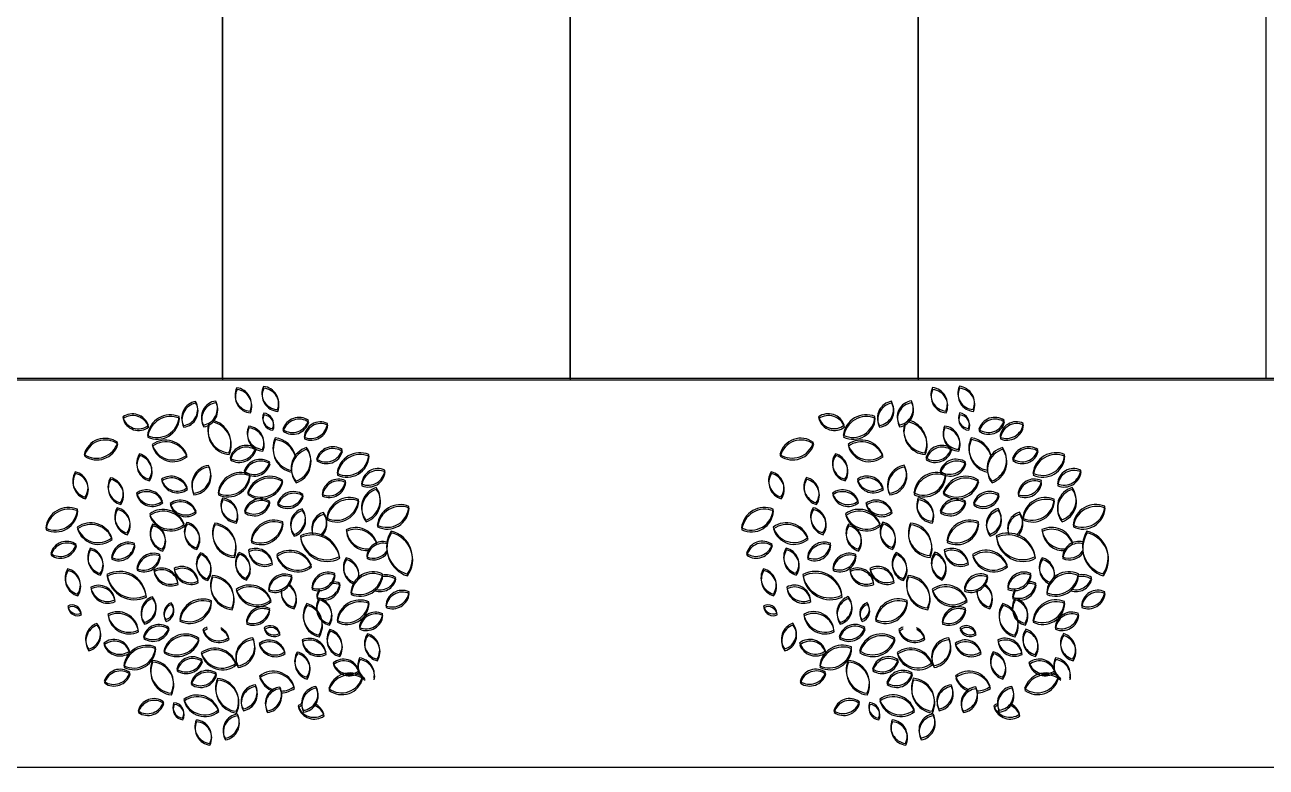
# Model space of a CAD drawing. Header units: inches. Extents: x 15 to 22798, y 21 to 21519.
# Drawn here: x 6484.9 to 6581.3, y 15903.4 to 15961 of the extents above; entities that cross this region are included whole.
import ezdxf

# ---------------------------------------------------------------- set-up
doc = ezdxf.new("R2010")
doc.units = ezdxf.units.IN
doc.header["$MEASUREMENT"] = 0
doc.layers.add('ARREDAMENTO', color=8, linetype='Continuous', lineweight=13)

msp = doc.modelspace()

# ---------------------------------------------------------------- linework, layer by layer
for p, q in [((6500.24, 16013.557), (6500.253, 15933.557)), ((6527.24, 16013.562), (6527.253, 15933.562)), ((6554.24, 16013.566), (6554.253, 15933.566)), ((6581.24, 16013.571), (6581.253, 15933.571)), ((6500.279, 16013.424), (6500.279, 15933.424)), ((6527.279, 16013.424), (6527.279, 15933.424)), ((6554.279, 16013.424), (6554.279, 15933.424)), ((6635.253, 15933.579), (6257.253, 15933.517)), ((6635.279, 15933.424), (6257.279, 15933.424)), ((5446.043, 15903.415), (7476.248, 15903.417)), ((5580.307, 15903.423), (7011.264, 15903.425)), ((6257.279, 15903.424), (6635.279, 15903.424))]:
    msp.add_line(p, q)
at = {"layer": 'ARREDAMENTO', "linetype": 'ByBlock', "lineweight": -3}
for centre, radius, start, end in [((6502.517, 15932.285), 1.26, 153.39454, 266.0501), ((6502.543, 15932.152), 1.26, 153.38515, 266.0407), ((6501.228, 15931.55), 1.31, 336.57365, 82.87099), ((6501.254, 15931.416), 1.31, 336.56425, 82.86159), ((6504.607, 15932.408), 1.26, 154.579, 267.23455), ((6504.633, 15932.275), 1.26, 154.5696, 267.22515), ((6503.333, 15931.646), 1.31, 337.75811, 84.05544), ((6503.36, 15931.512), 1.31, 337.74871, 84.04605), ((6556.517, 15932.294), 1.26, 153.39454, 266.0501), ((6556.543, 15932.152), 1.26, 153.38515, 266.0407), ((6555.228, 15931.558), 1.31, 336.57365, 82.87099), ((6555.254, 15931.416), 1.31, 336.56425, 82.86159), ((6558.607, 15932.417), 1.26, 154.579, 267.23455), ((6558.633, 15932.275), 1.26, 154.5696, 267.22515), ((6557.333, 15931.655), 1.31, 337.75811, 84.05544), ((6557.36, 15931.512), 1.31, 337.74871, 84.04605), ((6498.424, 15930.494), 1.31, 99.88175, 206.17908), ((6498.45, 15930.362), 1.31, 99.87235, 206.16969), ((6497.101, 15931.168), 1.26, 276.70264, 29.35819), ((6497.127, 15931.035), 1.26, 276.69324, 29.34879), ((6499.907, 15930.565), 1.26, 96.70264, 209.35819), ((6499.933, 15930.432), 1.26, 96.69324, 209.34879), ((6498.584, 15931.238), 1.31, 279.88175, 26.17908), ((6498.61, 15931.105), 1.31, 279.87235, 26.16969), ((6552.424, 15930.503), 1.31, 99.88175, 206.17908), ((6552.45, 15930.362), 1.31, 99.87235, 206.16969), ((6551.101, 15931.176), 1.26, 276.70264, 29.35819), ((6551.127, 15931.035), 1.26, 276.69324, 29.34879), ((6553.907, 15930.574), 1.26, 96.70264, 209.35819), ((6553.933, 15930.432), 1.26, 96.69324, 209.34879), ((6552.584, 15931.247), 1.31, 279.88175, 26.17908), ((6552.61, 15931.105), 1.31, 279.87235, 26.16969), ((6493.294, 15929.51), 1.31, 18.90131, 125.19864), ((6493.32, 15929.378), 1.31, 18.89191, 125.18924), ((6496.239, 15928.96), 1.785, 67.5372, 173.83454), ((6504.233, 15930.514), 0.833, 153.39454, 266.0501), ((6504.259, 15930.38), 0.833, 153.38515, 266.0407), ((6503.382, 15930.028), 0.866, 336.57365, 82.87099), ((6503.407, 15929.894), 0.866, 336.56425, 82.86159), ((6547.294, 15929.519), 1.31, 18.90131, 125.19864), ((6547.32, 15929.378), 1.31, 18.89191, 125.18924), ((6550.239, 15928.969), 1.785, 67.5372, 173.83454), ((6558.233, 15930.523), 0.833, 153.39454, 266.0501), ((6558.259, 15930.38), 0.833, 153.38515, 266.0407), ((6557.382, 15930.037), 0.866, 336.57365, 82.87099), ((6557.407, 15929.894), 0.866, 336.56425, 82.86159), ((6493.752, 15930.922), 1.26, 195.7222, 308.37775), ((6493.778, 15930.79), 1.26, 195.7128, 308.36835), ((6495.207, 15930.699), 1.716, 244.35809, 357.01365), ((6496.264, 15928.828), 1.785, 67.5278, 173.82514), ((6495.233, 15930.566), 1.716, 244.3487, 357.00425), ((6500.91, 15929.563), 1.765, 162.41137, 266.0501), ((6500.935, 15929.429), 1.765, 162.40197, 266.0407), ((6499.103, 15928.531), 1.836, 336.57365, 76.91637), ((6499.129, 15928.399), 1.836, 336.56425, 76.90698), ((6503.462, 15929.327), 1.26, 154.579, 267.23455), ((6503.487, 15929.193), 1.26, 154.5696, 267.22515), ((6502.188, 15928.564), 1.31, 337.75811, 84.05544), ((6502.213, 15928.431), 1.31, 337.74871, 84.04605), ((6506.226, 15929.231), 1.31, 56.45011, 162.74744), ((6505.728, 15930.629), 1.26, 233.271, 345.92655), ((6506.252, 15929.097), 1.31, 56.44071, 162.73805), ((6505.754, 15930.495), 1.26, 233.2616, 345.91716), ((6507.887, 15928.94), 1.26, 64.35809, 177.01365), ((6507.13, 15930.216), 1.31, 247.5372, 353.83454), ((6507.913, 15928.806), 1.26, 64.3487, 177.00425), ((6507.156, 15930.082), 1.31, 247.5278, 353.82514), ((6547.752, 15930.931), 1.26, 195.7222, 308.37775), ((6547.778, 15930.79), 1.26, 195.7128, 308.36835), ((6549.207, 15930.708), 1.716, 244.35809, 357.01365), ((6550.264, 15928.828), 1.785, 67.5278, 173.82514), ((6549.233, 15930.566), 1.716, 244.3487, 357.00425), ((6554.909, 15929.571), 1.765, 162.41137, 266.0501), ((6554.935, 15929.429), 1.765, 162.40197, 266.0407), ((6553.103, 15928.54), 1.836, 336.57365, 76.91637), ((6553.129, 15928.399), 1.836, 336.56425, 76.90698), ((6557.462, 15929.336), 1.26, 154.579, 267.23455), ((6557.487, 15929.193), 1.26, 154.5696, 267.22515), ((6556.188, 15928.573), 1.31, 337.75811, 84.05544), ((6556.213, 15928.431), 1.31, 337.74871, 84.04605), ((6560.226, 15929.24), 1.31, 56.45011, 162.74744), ((6559.728, 15930.638), 1.26, 233.271, 345.92655), ((6560.252, 15929.097), 1.31, 56.44071, 162.73805), ((6559.754, 15930.495), 1.26, 233.2616, 345.91716), ((6561.887, 15928.949), 1.26, 64.35809, 177.01365), ((6561.13, 15930.225), 1.31, 247.5372, 353.83454), ((6561.913, 15928.806), 1.26, 64.3487, 177.00425), ((6561.156, 15930.082), 1.31, 247.5278, 353.82514), ((6491.157, 15927.263), 1.66, 53.271, 165.92655), ((6491.183, 15927.131), 1.66, 53.2616, 165.91716), ((6495.87, 15927.026), 1.756, 20.00529, 126.30263), ((6505.962, 15928.165), 1.763, 153.39454, 259.26151), ((6505.987, 15928.031), 1.763, 153.38515, 259.25212), ((6504.158, 15927.136), 1.833, 14.26801, 82.87099), ((6504.184, 15927.002), 1.833, 14.25861, 82.86159), ((6545.157, 15927.272), 1.66, 53.271, 165.92655), ((6545.183, 15927.131), 1.66, 53.2616, 165.91716), ((6549.87, 15927.035), 1.756, 20.00529, 126.30263), ((6559.962, 15928.174), 1.763, 153.39454, 259.26151), ((6559.987, 15928.031), 1.763, 153.38515, 259.25212), ((6558.158, 15927.144), 1.833, 14.26801, 82.87099), ((6558.184, 15927.002), 1.833, 14.25861, 82.86159), ((6490.501, 15929.105), 1.726, 236.45011, 342.74744), ((6490.527, 15928.974), 1.726, 236.44071, 342.73805), ((6496.447, 15928.93), 1.688, 196.82618, 309.48174), ((6495.896, 15926.894), 1.756, 19.99589, 126.29323), ((6496.472, 15928.798), 1.688, 196.81678, 309.47234), ((6502.108, 15927.109), 1.26, 54.45545, 167.11101), ((6501.581, 15928.497), 1.31, 237.63456, 343.9319), ((6502.133, 15926.976), 1.26, 54.44606, 167.10161), ((6501.607, 15928.364), 1.31, 237.62516, 343.9225), ((6507.266, 15926.623), 1.643, 105.86302, 218.51857), ((6507.291, 15926.489), 1.643, 105.85362, 218.50918), ((6505.422, 15927.215), 1.709, 289.04213, 35.33947), ((6505.448, 15927.082), 1.709, 289.03273, 35.33007), ((6508.843, 15926.953), 1.31, 56.45011, 162.74744), ((6508.345, 15928.352), 1.26, 233.271, 345.92655), ((6508.868, 15926.819), 1.31, 56.44071, 162.73805), ((6508.37, 15928.217), 1.26, 233.2616, 345.91716), ((6510.957, 15926.018), 1.785, 67.5372, 173.83454), ((6544.501, 15929.114), 1.726, 236.45011, 342.74744), ((6544.527, 15928.974), 1.726, 236.44071, 342.73805), ((6550.447, 15928.939), 1.688, 196.82618, 309.48174), ((6549.896, 15926.894), 1.756, 19.99589, 126.29323), ((6550.472, 15928.798), 1.688, 196.81678, 309.47234), ((6556.108, 15927.118), 1.26, 54.45545, 167.11101), ((6555.581, 15928.506), 1.31, 237.63456, 343.9319), ((6556.133, 15926.976), 1.26, 54.44606, 167.10161), ((6555.607, 15928.364), 1.31, 237.62516, 343.9225), ((6561.266, 15926.632), 1.643, 105.86302, 218.51857), ((6561.291, 15926.489), 1.643, 105.85362, 218.50918), ((6559.422, 15927.224), 1.709, 289.04213, 35.33947), ((6559.448, 15927.082), 1.709, 289.03273, 35.33007), ((6562.843, 15926.962), 1.31, 56.45011, 162.74744), ((6562.345, 15928.361), 1.26, 233.271, 345.92655), ((6562.868, 15926.819), 1.31, 56.44071, 162.73805), ((6562.37, 15928.217), 1.26, 233.2616, 345.91716), ((6564.957, 15926.027), 1.785, 67.5372, 173.83454), ((6494.88, 15926.979), 1.26, 144.23455, 256.8901), ((6494.905, 15926.847), 1.26, 144.22515, 256.88071), ((6493.49, 15926.458), 1.31, 327.41366, 73.711), ((6493.515, 15926.326), 1.31, 327.40426, 73.7016), ((6499.427, 15925.309), 1.532, 98.77776, 205.0751), ((6497.895, 15926.126), 1.473, 275.59865, 28.25421), ((6503.223, 15925.983), 1.31, 56.45011, 162.74744), ((6502.725, 15927.382), 1.26, 233.271, 345.92655), ((6503.248, 15925.85), 1.31, 56.44071, 162.73805), ((6502.751, 15927.248), 1.26, 233.2616, 345.91716), ((6509.926, 15927.756), 1.716, 244.35809, 357.01365), ((6510.983, 15925.883), 1.785, 67.5278, 173.82514), ((6509.951, 15927.622), 1.716, 244.3487, 357.00425), ((6548.88, 15926.988), 1.26, 144.23455, 256.8901), ((6548.905, 15926.847), 1.26, 144.22515, 256.88071), ((6547.49, 15926.467), 1.31, 327.41366, 73.711), ((6547.515, 15926.326), 1.31, 327.40426, 73.7016), ((6553.427, 15925.318), 1.532, 98.77776, 205.0751), ((6551.895, 15926.135), 1.473, 275.59865, 28.25421), ((6557.223, 15925.992), 1.31, 56.45011, 162.74744), ((6556.725, 15927.39), 1.26, 233.271, 345.92655), ((6557.248, 15925.85), 1.31, 56.44071, 162.73805), ((6556.751, 15927.248), 1.26, 233.2616, 345.91716), ((6563.926, 15927.765), 1.716, 244.35809, 357.01365), ((6564.983, 15925.883), 1.785, 67.5278, 173.82514), ((6563.951, 15927.622), 1.716, 244.3487, 357.00425), ((6489.975, 15925.627), 1.31, 148.24221, 254.53955), ((6490, 15925.496), 1.31, 148.23281, 254.53015), ((6488.592, 15925.086), 1.26, 325.0631, 77.71865), ((6488.617, 15924.955), 1.26, 325.0537, 77.70926), ((6492.709, 15925.18), 1.31, 148.24221, 254.53955), ((6491.326, 15924.639), 1.26, 325.0631, 77.71865), ((6496.307, 15924.673), 1.31, 18.90131, 125.19864), ((6496.332, 15924.541), 1.31, 18.89191, 125.18924), ((6499.452, 15925.177), 1.532, 98.76836, 205.0657), ((6497.921, 15925.994), 1.473, 275.58925, 28.24481), ((6501.716, 15924.486), 1.785, 67.5372, 173.83454), ((6500.684, 15926.225), 1.716, 244.35809, 357.01365), ((6501.741, 15924.353), 1.785, 67.5278, 173.82514), ((6500.709, 15926.092), 1.716, 244.3487, 357.00425), ((6503.951, 15924.166), 1.809, 56.45011, 162.74744), ((6503.976, 15924.033), 1.809, 56.44071, 162.73805), ((6512.342, 15925.314), 1.26, 64.35809, 177.01365), ((6511.585, 15926.59), 1.31, 247.5372, 353.83454), ((6512.367, 15925.179), 1.26, 64.3487, 177.00425), ((6511.61, 15926.455), 1.31, 247.5278, 353.82514), ((6543.975, 15925.636), 1.31, 148.24221, 254.53955), ((6544, 15925.496), 1.31, 148.23281, 254.53015), ((6542.592, 15925.095), 1.26, 325.0631, 77.71865), ((6542.617, 15924.955), 1.26, 325.0537, 77.70926), ((6546.709, 15925.189), 1.31, 148.24221, 254.53955), ((6545.326, 15924.648), 1.26, 325.0631, 77.71865), ((6550.307, 15924.682), 1.31, 18.90131, 125.19864), ((6550.332, 15924.541), 1.31, 18.89191, 125.18924), ((6553.452, 15925.177), 1.532, 98.76836, 205.0657), ((6551.921, 15925.994), 1.473, 275.58925, 28.24481), ((6555.716, 15924.495), 1.785, 67.5372, 173.83454), ((6554.684, 15926.234), 1.716, 244.35809, 357.01365), ((6555.741, 15924.353), 1.785, 67.5278, 173.82514), ((6554.709, 15926.092), 1.716, 244.3487, 357.00425), ((6557.951, 15924.175), 1.809, 56.45011, 162.74744), ((6557.976, 15924.033), 1.809, 56.44071, 162.73805), ((6566.342, 15925.322), 1.26, 64.35809, 177.01365), ((6565.585, 15926.599), 1.31, 247.5372, 353.83454), ((6566.367, 15925.179), 1.26, 64.3487, 177.00425), ((6565.61, 15926.455), 1.31, 247.5278, 353.82514), ((6492.733, 15925.048), 1.31, 148.23281, 254.53015), ((6491.351, 15924.507), 1.26, 325.0537, 77.70926), ((6494.394, 15923.609), 1.31, 20.00529, 126.30263), ((6496.765, 15926.085), 1.26, 195.7222, 308.37775), ((6496.79, 15925.953), 1.26, 195.7128, 308.36835), ((6503.264, 15926.097), 1.739, 233.271, 345.92655), ((6503.289, 15925.963), 1.739, 233.2616, 345.91716), ((6509.286, 15924.498), 1.26, 64.35809, 177.01365), ((6508.529, 15925.775), 1.31, 247.5372, 353.83454), ((6509.311, 15924.364), 1.26, 64.3487, 177.00425), ((6508.554, 15925.641), 1.31, 247.5278, 353.82514), ((6512.657, 15923.574), 1.586, 105.86302, 218.51857), ((6512.682, 15923.439), 1.586, 105.85362, 218.50918), ((6510.878, 15924.145), 1.649, 289.04213, 35.33947), ((6510.903, 15924.01), 1.649, 289.03273, 35.33007), ((6546.733, 15925.048), 1.31, 148.23281, 254.53015), ((6545.351, 15924.507), 1.26, 325.0537, 77.70926), ((6548.394, 15923.618), 1.31, 20.00529, 126.30263), ((6550.765, 15926.094), 1.26, 195.7222, 308.37775), ((6550.79, 15925.953), 1.26, 195.7128, 308.36835), ((6557.264, 15926.106), 1.739, 233.271, 345.92655), ((6557.289, 15925.963), 1.739, 233.2616, 345.91716), ((6563.286, 15924.507), 1.26, 64.35809, 177.01365), ((6562.529, 15925.784), 1.31, 247.5372, 353.83454), ((6563.311, 15924.364), 1.26, 64.3487, 177.00425), ((6562.554, 15925.641), 1.31, 247.5278, 353.82514), ((6566.657, 15923.582), 1.586, 105.86302, 218.51857), ((6566.682, 15923.439), 1.586, 105.85362, 218.50918), ((6564.878, 15924.154), 1.649, 289.04213, 35.33947), ((6564.903, 15924.01), 1.649, 289.03273, 35.33007), ((6494.824, 15925.03), 1.26, 196.82618, 309.48174), ((6494.419, 15923.477), 1.31, 19.99589, 126.29323), ((6494.849, 15924.898), 1.26, 196.81678, 309.47234), ((6496.999, 15922.816), 1.31, 20.00529, 126.30263), ((6497.023, 15922.683), 1.31, 19.99589, 126.29323), ((6501.423, 15923.746), 1.26, 154.579, 267.23455), ((6501.448, 15923.613), 1.26, 154.5696, 267.22515), ((6500.149, 15922.984), 1.31, 337.75811, 84.05544), ((6500.174, 15922.851), 1.31, 337.74871, 84.04605), ((6503.246, 15922.92), 1.31, 57.63456, 163.9319), ((6502.72, 15924.308), 1.26, 234.45545, 347.11101), ((6503.271, 15922.787), 1.31, 57.62516, 163.9225), ((6505.808, 15923.483), 1.31, 56.45011, 162.74744), ((6505.31, 15924.882), 1.26, 233.271, 345.92655), ((6505.832, 15923.349), 1.31, 56.44071, 162.73805), ((6505.335, 15924.748), 1.26, 233.2616, 345.91716), ((6510.151, 15922.541), 1.785, 67.5372, 173.83454), ((6509.119, 15924.279), 1.716, 244.35809, 357.01365), ((6510.175, 15922.406), 1.785, 67.5278, 173.82514), ((6509.144, 15924.145), 1.716, 244.3487, 357.00425), ((6548.824, 15925.039), 1.26, 196.82618, 309.48174), ((6548.419, 15923.477), 1.31, 19.99589, 126.29323), ((6548.849, 15924.898), 1.26, 196.81678, 309.47234), ((6550.999, 15922.824), 1.31, 20.00529, 126.30263), ((6551.023, 15922.683), 1.31, 19.99589, 126.29323), ((6555.423, 15923.755), 1.26, 154.579, 267.23455), ((6555.448, 15923.613), 1.26, 154.5696, 267.22515), ((6554.149, 15922.993), 1.31, 337.75811, 84.05544), ((6554.174, 15922.851), 1.31, 337.74871, 84.04605), ((6557.246, 15922.929), 1.31, 57.63456, 163.9319), ((6556.72, 15924.317), 1.26, 234.45545, 347.11101), ((6557.271, 15922.787), 1.31, 57.62516, 163.9225), ((6559.808, 15923.492), 1.31, 56.45011, 162.74744), ((6559.31, 15924.891), 1.26, 233.271, 345.92655), ((6559.832, 15923.349), 1.31, 56.44071, 162.73805), ((6559.335, 15924.748), 1.26, 233.2616, 345.91716), ((6564.151, 15922.55), 1.785, 67.5372, 173.83454), ((6563.119, 15924.288), 1.716, 244.35809, 357.01365), ((6564.175, 15922.406), 1.785, 67.5278, 173.82514), ((6563.144, 15924.145), 1.716, 244.3487, 357.00425), ((6488.34, 15921.771), 1.785, 67.5372, 173.83454), ((6487.309, 15923.51), 1.716, 244.35809, 357.01365), ((6488.365, 15921.64), 1.785, 67.5278, 173.82514), ((6487.334, 15923.379), 1.716, 244.3487, 357.00425), ((6493.23, 15922.843), 1.31, 148.24221, 254.53955), ((6493.255, 15922.712), 1.31, 148.23281, 254.53015), ((6491.848, 15922.302), 1.26, 325.0631, 77.71865), ((6491.872, 15922.17), 1.26, 325.0537, 77.70926), ((6495.674, 15921.653), 1.756, 20.00529, 126.30263), ((6496.25, 15923.556), 1.688, 196.82618, 309.48174), ((6495.698, 15921.52), 1.756, 19.99589, 126.29323), ((6496.275, 15923.424), 1.688, 196.81678, 309.47234), ((6497.429, 15924.236), 1.26, 196.82618, 309.48174), ((6497.454, 15924.104), 1.26, 196.81678, 309.47234), ((6502.744, 15924.174), 1.26, 234.44606, 347.10161), ((6506.82, 15922.249), 1.26, 105.81424, 218.46979), ((6506.844, 15922.115), 1.26, 105.80484, 218.46039), ((6505.407, 15922.704), 1.31, 288.99335, 35.29068), ((6505.431, 15922.57), 1.31, 288.98395, 35.28129), ((6508.475, 15921.964), 1.26, 105.86302, 198.52336), ((6508.5, 15921.83), 1.26, 105.85362, 198.51397), ((6507.062, 15922.418), 1.31, 312.16657, 35.33947), ((6507.087, 15922.284), 1.31, 312.15718, 35.33007), ((6514.07, 15921.995), 1.785, 67.5372, 173.83454), ((6513.038, 15923.734), 1.716, 244.35809, 357.01365), ((6514.094, 15921.86), 1.785, 67.5278, 173.82514), ((6513.063, 15923.598), 1.716, 244.3487, 357.00425), ((6542.34, 15921.78), 1.785, 67.5372, 173.83454), ((6541.309, 15923.519), 1.716, 244.35809, 357.01365), ((6542.365, 15921.64), 1.785, 67.5278, 173.82514), ((6541.334, 15923.379), 1.716, 244.3487, 357.00425), ((6547.23, 15922.852), 1.31, 148.24221, 254.53955), ((6547.255, 15922.712), 1.31, 148.23281, 254.53015), ((6545.848, 15922.311), 1.26, 325.0631, 77.71865), ((6545.872, 15922.17), 1.26, 325.0537, 77.70926), ((6549.674, 15921.661), 1.756, 20.00529, 126.30263), ((6550.25, 15923.565), 1.688, 196.82618, 309.48174), ((6549.698, 15921.52), 1.756, 19.99589, 126.29323), ((6550.275, 15923.424), 1.688, 196.81678, 309.47234), ((6551.429, 15924.245), 1.26, 196.82618, 309.48174), ((6551.454, 15924.104), 1.26, 196.81678, 309.47234), ((6556.744, 15924.174), 1.26, 234.44606, 347.10161), ((6560.82, 15922.257), 1.26, 105.81424, 218.46979), ((6560.844, 15922.115), 1.26, 105.80484, 218.46039), ((6559.407, 15922.713), 1.31, 288.99335, 35.29068), ((6559.431, 15922.57), 1.31, 288.98395, 35.28129), ((6562.475, 15921.973), 1.26, 105.86302, 198.52336), ((6562.5, 15921.83), 1.26, 105.85362, 198.51397), ((6561.062, 15922.427), 1.31, 312.16657, 35.33947), ((6561.087, 15922.284), 1.31, 312.15718, 35.33007), ((6568.07, 15922.004), 1.785, 67.5372, 173.83454), ((6567.038, 15923.742), 1.716, 244.35809, 357.01365), ((6568.094, 15921.86), 1.785, 67.5278, 173.82514), ((6567.063, 15923.598), 1.716, 244.3487, 357.00425), ((6490.059, 15920.612), 1.756, 20.00529, 126.30263), ((6490.636, 15922.516), 1.688, 196.82618, 309.48174), ((6490.083, 15920.481), 1.756, 19.99589, 126.29323), ((6495.979, 15921.578), 1.31, 148.24221, 254.53955), ((6496.004, 15921.445), 1.31, 148.23281, 254.53015), ((6494.597, 15921.036), 1.26, 325.0631, 77.71865), ((6494.621, 15920.904), 1.26, 325.0537, 77.70926), ((6498.632, 15921.698), 1.31, 147.41366, 253.711), ((6498.656, 15921.565), 1.31, 147.40426, 253.7016), ((6497.242, 15921.177), 1.26, 324.23455, 76.8901), ((6497.266, 15921.044), 1.26, 324.22515, 76.88071), ((6501.275, 15921.585), 1.767, 154.579, 267.23455), ((6501.3, 15921.452), 1.767, 154.5696, 267.22515), ((6499.489, 15920.516), 1.837, 337.75811, 84.05544), ((6499.514, 15920.383), 1.837, 337.74871, 84.04605), ((6504.277, 15920.787), 1.785, 67.5372, 173.83454), ((6503.246, 15922.526), 1.716, 244.35809, 357.01365), ((6504.302, 15920.654), 1.785, 67.5278, 173.82514), ((6503.27, 15922.392), 1.716, 244.3487, 357.00425), ((6510.618, 15920.274), 1.727, 18.4829, 115.21592), ((6544.059, 15920.621), 1.756, 20.00529, 126.30263), ((6544.636, 15922.525), 1.688, 196.82618, 309.48174), ((6544.083, 15920.481), 1.756, 19.99589, 126.29323), ((6549.979, 15921.587), 1.31, 148.24221, 254.53955), ((6550.004, 15921.445), 1.31, 148.23281, 254.53015), ((6548.597, 15921.045), 1.26, 325.0631, 77.71865), ((6548.621, 15920.904), 1.26, 325.0537, 77.70926), ((6552.632, 15921.707), 1.31, 147.41366, 253.711), ((6552.656, 15921.565), 1.31, 147.40426, 253.7016), ((6551.242, 15921.186), 1.26, 324.23455, 76.8901), ((6551.266, 15921.044), 1.26, 324.22515, 76.88071), ((6555.275, 15921.594), 1.767, 154.579, 267.23455), ((6555.3, 15921.452), 1.767, 154.5696, 267.22515), ((6553.489, 15920.525), 1.837, 337.75811, 84.05544), ((6553.514, 15920.383), 1.837, 337.74871, 84.04605), ((6558.277, 15920.796), 1.785, 67.5372, 173.83454), ((6557.246, 15922.535), 1.716, 244.35809, 357.01365), ((6558.302, 15920.654), 1.785, 67.5278, 173.82514), ((6557.27, 15922.392), 1.716, 244.3487, 357.00425), ((6564.618, 15920.283), 1.727, 18.4829, 115.21592), ((6490.66, 15922.385), 1.688, 196.81678, 309.47234), ((6507.242, 15919.421), 2.144, 8.8698, 115.16714), ((6508.382, 15921.565), 2.061, 185.69069, 298.34625), ((6507.266, 15919.287), 2.144, 8.8604, 115.15774), ((6508.406, 15921.431), 2.061, 185.6813, 298.33685), ((6511.534, 15922.002), 1.66, 185.73948, 275.1403), ((6510.642, 15920.14), 1.727, 18.4735, 115.20652), ((6511.559, 15921.868), 1.66, 185.73008, 275.13091), ((6515.241, 15920.523), 2.22, 147.41366, 253.711), ((6515.265, 15920.388), 2.22, 147.40426, 253.7016), ((6512.886, 15919.64), 2.135, 324.23455, 76.8901), ((6512.91, 15919.505), 2.135, 324.22515, 76.88071), ((6544.66, 15922.385), 1.688, 196.81678, 309.47234), ((6561.242, 15919.43), 2.144, 8.8698, 115.16714), ((6562.382, 15921.574), 2.061, 185.69069, 298.34625), ((6561.266, 15919.287), 2.144, 8.8604, 115.15774), ((6562.406, 15921.431), 2.061, 185.6813, 298.33685), ((6565.534, 15922.011), 1.66, 185.73948, 275.1403), ((6564.642, 15920.14), 1.727, 18.4735, 115.20652), ((6565.559, 15921.868), 1.66, 185.73008, 275.13091), ((6569.241, 15920.532), 2.22, 147.41366, 253.711), ((6569.265, 15920.388), 2.22, 147.40426, 253.7016), ((6566.886, 15919.649), 2.135, 324.23455, 76.8901), ((6566.91, 15919.505), 2.135, 324.22515, 76.88071), ((6488.18, 15919.672), 1.26, 53.271, 165.92655), ((6487.682, 15921.07), 1.31, 236.45011, 342.74744), ((6488.204, 15919.541), 1.26, 53.2616, 165.91716), ((6487.706, 15920.939), 1.31, 236.44071, 342.73805), ((6491.14, 15919.706), 1.31, 148.24221, 254.53955), ((6491.164, 15919.575), 1.31, 148.23281, 254.53015), ((6489.758, 15919.165), 1.26, 325.0631, 77.71865), ((6489.782, 15919.034), 1.26, 325.0537, 77.70926), ((6492.982, 15919.553), 1.31, 68.36575, 174.66309), ((6492.206, 15920.818), 1.26, 245.18664, 357.8422), ((6493.006, 15919.421), 1.31, 68.35636, 174.65369), ((6492.23, 15920.687), 1.26, 245.17725, 357.8328), ((6499.514, 15919.215), 1.26, 138.74104, 251.39659), ((6498.081, 15918.829), 1.31, 321.92015, 68.21748), ((6502.603, 15919.27), 1.31, 141.92015, 248.21748), ((6501.169, 15918.884), 1.26, 318.74104, 71.39659), ((6502.855, 15919.07), 1.31, 8.8698, 115.16714), ((6503.552, 15920.381), 1.26, 185.69069, 298.34625), ((6502.879, 15918.937), 1.31, 8.8604, 115.15774), ((6503.576, 15920.247), 1.26, 185.6813, 298.33685), ((6505.53, 15918.477), 1.756, 20.00529, 126.30263), ((6505.554, 15918.343), 1.756, 19.99589, 126.29323), ((6512.736, 15919.657), 1.26, 75.61321, 177.01365), ((6511.978, 15920.933), 1.31, 247.5372, 324.70601), ((6512.76, 15919.522), 1.26, 75.60381, 177.00425), ((6542.18, 15919.681), 1.26, 53.271, 165.92655), ((6541.682, 15921.079), 1.31, 236.45011, 342.74744), ((6542.204, 15919.541), 1.26, 53.2616, 165.91716), ((6541.706, 15920.939), 1.31, 236.44071, 342.73805), ((6545.14, 15919.715), 1.31, 148.24221, 254.53955), ((6545.164, 15919.575), 1.31, 148.23281, 254.53015), ((6543.758, 15919.174), 1.26, 325.0631, 77.71865), ((6543.782, 15919.034), 1.26, 325.0537, 77.70926), ((6546.982, 15919.562), 1.31, 68.36575, 174.66309), ((6546.206, 15920.827), 1.26, 245.18664, 357.8422), ((6547.006, 15919.421), 1.31, 68.35636, 174.65369), ((6546.23, 15920.687), 1.26, 245.17725, 357.8328), ((6553.514, 15919.224), 1.26, 138.74104, 251.39659), ((6552.081, 15918.838), 1.31, 321.92015, 68.21748), ((6556.603, 15919.279), 1.31, 141.92015, 248.21748), ((6555.169, 15918.893), 1.26, 318.74104, 71.39659), ((6556.855, 15919.079), 1.31, 8.8698, 115.16714), ((6557.552, 15920.39), 1.26, 185.69069, 298.34625), ((6556.879, 15918.937), 1.31, 8.8604, 115.15774), ((6557.576, 15920.247), 1.26, 185.6813, 298.33685), ((6559.53, 15918.486), 1.756, 20.00529, 126.30263), ((6559.554, 15918.343), 1.756, 19.99589, 126.29323), ((6566.736, 15919.666), 1.26, 75.61321, 177.01365), ((6565.978, 15920.942), 1.31, 247.5372, 324.70601), ((6566.76, 15919.522), 1.26, 75.60381, 177.00425), ((6494.946, 15918.696), 1.31, 68.36575, 174.66309), ((6494.17, 15919.961), 1.26, 245.18664, 357.8422), ((6494.97, 15918.564), 1.31, 68.35636, 174.65369), ((6494.194, 15919.829), 1.26, 245.17725, 357.8328), ((6499.538, 15919.082), 1.26, 138.73164, 251.38719), ((6498.104, 15918.696), 1.31, 321.91075, 68.20809), ((6502.627, 15919.137), 1.31, 141.91075, 248.20809), ((6501.193, 15918.751), 1.26, 318.73164, 71.38719), ((6506.106, 15920.381), 1.688, 196.82618, 309.48174), ((6506.131, 15920.247), 1.688, 196.81678, 309.47234), ((6510.926, 15918.934), 1.26, 145.0631, 250.1681), ((6510.95, 15918.8), 1.26, 145.0537, 250.15871), ((6509.543, 15918.393), 1.31, 348.96108, 74.53955), ((6509.567, 15918.259), 1.31, 348.95168, 74.53015), ((6512.003, 15920.799), 1.31, 247.5278, 324.69661), ((6548.946, 15918.705), 1.31, 68.36575, 174.66309), ((6548.17, 15919.97), 1.26, 245.18664, 357.8422), ((6548.97, 15918.564), 1.31, 68.35636, 174.65369), ((6548.194, 15919.829), 1.26, 245.17725, 357.8328), ((6553.538, 15919.082), 1.26, 138.73164, 251.38719), ((6552.104, 15918.696), 1.31, 321.91075, 68.20809), ((6556.627, 15919.137), 1.31, 141.91075, 248.20809), ((6555.193, 15918.751), 1.26, 318.73164, 71.38719), ((6560.106, 15920.39), 1.688, 196.82618, 309.48174), ((6560.131, 15920.247), 1.688, 196.81678, 309.47234), ((6564.926, 15918.943), 1.26, 145.0631, 250.1681), ((6564.95, 15918.8), 1.26, 145.0537, 250.15871), ((6563.543, 15918.402), 1.31, 348.96108, 74.53955), ((6563.567, 15918.259), 1.31, 348.95168, 74.53015), ((6566.003, 15920.799), 1.31, 247.5278, 324.69661), ((6489.383, 15918.1), 1.31, 148.24221, 254.53955), ((6489.407, 15917.969), 1.31, 148.23281, 254.53015), ((6488.001, 15917.558), 1.26, 325.0631, 77.71865), ((6488.025, 15917.428), 1.26, 325.0537, 77.70926), ((6492.301, 15916.534), 2.061, 5.69069, 118.34625), ((6493.441, 15918.679), 2.144, 188.8698, 295.16714), ((6492.325, 15916.402), 2.061, 5.6813, 118.33685), ((6493.465, 15918.547), 2.144, 188.8604, 295.15774), ((6495.557, 15917.599), 1.26, 5.69069, 118.34625), ((6496.254, 15918.91), 1.31, 188.8698, 295.16714), ((6495.581, 15917.467), 1.26, 5.6813, 118.33685), ((6496.278, 15918.778), 1.31, 188.8604, 295.15774), ((6497.132, 15917.718), 1.26, 5.69069, 118.34625), ((6497.828, 15919.029), 1.31, 188.8698, 295.16714), ((6497.155, 15917.586), 1.26, 5.6813, 118.33685), ((6497.852, 15918.897), 1.31, 188.8604, 295.15774), ((6501.194, 15917.584), 1.837, 157.75811, 264.05544), ((6501.217, 15917.451), 1.837, 157.74871, 264.04605), ((6499.408, 15916.515), 1.767, 334.579, 87.23455), ((6499.431, 15916.382), 1.767, 334.5696, 87.22515), ((6505.115, 15917.138), 1.26, 64.35809, 177.01365), ((6504.358, 15918.414), 1.31, 247.5372, 353.83454), ((6505.139, 15917.004), 1.26, 64.3487, 177.00425), ((6504.381, 15918.281), 1.31, 247.5278, 353.82514), ((6508.478, 15917.281), 1.26, 65.18664, 177.8422), ((6507.702, 15918.547), 1.31, 248.36575, 354.66309), ((6508.501, 15917.147), 1.26, 65.17725, 177.8328), ((6507.725, 15918.412), 1.31, 248.35636, 354.65369), ((6511.961, 15916.852), 1.716, 64.35809, 177.01365), ((6510.929, 15918.59), 1.785, 247.5372, 353.83454), ((6511.984, 15916.717), 1.716, 64.3487, 177.00425), ((6510.953, 15918.456), 1.785, 247.5278, 353.82514), ((6512.504, 15918.428), 1.26, 250.9353, 345.92655), ((6513.002, 15917.029), 1.31, 56.45011, 103.74888), ((6513.025, 15916.894), 1.31, 56.44071, 103.73949), ((6543.383, 15918.109), 1.31, 148.24221, 254.53955), ((6543.407, 15917.969), 1.31, 148.23281, 254.53015), ((6542.001, 15917.567), 1.26, 325.0631, 77.71865), ((6542.025, 15917.428), 1.26, 325.0537, 77.70926), ((6546.301, 15916.543), 2.061, 5.69069, 118.34625), ((6547.441, 15918.688), 2.144, 188.8698, 295.16714), ((6546.325, 15916.402), 2.061, 5.6813, 118.33685), ((6547.465, 15918.547), 2.144, 188.8604, 295.15774), ((6549.557, 15917.608), 1.26, 5.69069, 118.34625), ((6550.254, 15918.919), 1.31, 188.8698, 295.16714), ((6549.581, 15917.467), 1.26, 5.6813, 118.33685), ((6550.278, 15918.778), 1.31, 188.8604, 295.15774), ((6551.132, 15917.727), 1.26, 5.69069, 118.34625), ((6551.828, 15919.038), 1.31, 188.8698, 295.16714), ((6551.155, 15917.586), 1.26, 5.6813, 118.33685), ((6551.852, 15918.897), 1.31, 188.8604, 295.15774), ((6555.194, 15917.593), 1.837, 157.75811, 264.05544), ((6555.217, 15917.451), 1.837, 157.74871, 264.04605), ((6553.408, 15916.523), 1.767, 334.579, 87.23455), ((6553.431, 15916.382), 1.767, 334.5696, 87.22515), ((6559.115, 15917.147), 1.26, 64.35809, 177.01365), ((6558.358, 15918.423), 1.31, 247.5372, 353.83454), ((6559.139, 15917.004), 1.26, 64.3487, 177.00425), ((6558.381, 15918.281), 1.31, 247.5278, 353.82514), ((6562.478, 15917.29), 1.26, 65.18664, 177.8422), ((6561.702, 15918.555), 1.31, 248.36575, 354.66309), ((6562.501, 15917.147), 1.26, 65.17725, 177.8328), ((6561.725, 15918.412), 1.31, 248.35636, 354.65369), ((6565.961, 15916.861), 1.716, 64.35809, 177.01365), ((6564.929, 15918.599), 1.785, 247.5372, 353.83454), ((6565.984, 15916.717), 1.716, 64.3487, 177.00425), ((6564.953, 15918.456), 1.785, 247.5278, 353.82514), ((6566.504, 15918.437), 1.26, 250.9353, 345.92655), ((6567.002, 15917.038), 1.31, 56.45011, 103.74888), ((6567.025, 15916.894), 1.31, 56.44071, 103.73949), ((6490.668, 15916.263), 1.26, 5.69069, 118.34625), ((6491.365, 15917.574), 1.31, 188.8698, 295.16714), ((6490.692, 15916.131), 1.26, 5.6813, 118.33685), ((6491.388, 15917.442), 1.31, 188.8604, 295.15774), ((6502.398, 15915.79), 1.756, 20.00529, 126.30263), ((6502.975, 15917.693), 1.688, 196.82618, 309.48174), ((6502.422, 15915.656), 1.756, 19.99589, 126.29323), ((6506.086, 15917.063), 1.26, 174.06893, 257.71865), ((6504.704, 15916.522), 1.31, 328.24221, 57.61227), ((6504.728, 15916.388), 1.31, 328.23281, 57.60287), ((6508.099, 15917.813), 1.31, 247.5372, 353.83454), ((6508.856, 15916.537), 1.26, 146.02467, 177.01365), ((6508.123, 15917.679), 1.31, 247.5278, 353.82514), ((6508.856, 15916.537), 1.26, 64.35809, 93.73425), ((6508.88, 15916.402), 1.26, 64.3487, 93.72486), ((6512.527, 15918.293), 1.26, 250.9259, 345.91716), ((6544.668, 15916.272), 1.26, 5.69069, 118.34625), ((6545.365, 15917.583), 1.31, 188.8698, 295.16714), ((6544.692, 15916.131), 1.26, 5.6813, 118.33685), ((6545.388, 15917.442), 1.31, 188.8604, 295.15774), ((6556.398, 15915.798), 1.756, 20.00529, 126.30263), ((6556.975, 15917.702), 1.688, 196.82618, 309.48174), ((6556.422, 15915.656), 1.756, 19.99589, 126.29323), ((6560.086, 15917.072), 1.26, 174.06893, 257.71865), ((6558.704, 15916.531), 1.31, 328.24221, 57.61227), ((6558.728, 15916.388), 1.31, 328.23281, 57.60287), ((6562.099, 15917.822), 1.31, 247.5372, 353.83454), ((6562.856, 15916.546), 1.26, 146.02467, 177.01365), ((6562.123, 15917.679), 1.31, 247.5278, 353.82514), ((6562.856, 15916.546), 1.26, 64.35809, 93.73425), ((6562.88, 15916.402), 1.26, 64.3487, 93.72486), ((6566.527, 15918.293), 1.26, 250.9259, 345.91716), ((6495.276, 15915.396), 1.31, 108.99335, 215.29068), ((6495.3, 15915.264), 1.31, 108.98395, 215.28129), ((6493.863, 15915.851), 1.26, 285.81424, 38.46979), ((6493.887, 15915.719), 1.26, 285.80484, 38.46039), ((6498.738, 15914.674), 1.785, 67.5372, 173.83454), ((6497.706, 15916.413), 1.716, 244.35809, 357.01365), ((6498.761, 15914.541), 1.785, 67.5278, 173.82514), ((6497.729, 15916.28), 1.716, 244.3487, 357.00425), ((6502.998, 15917.56), 1.688, 196.81678, 309.47234), ((6506.11, 15916.929), 1.26, 174.05953, 257.70926), ((6508.835, 15915.798), 1.26, 145.0631, 257.71865), ((6508.859, 15915.663), 1.26, 145.0537, 257.70926), ((6508.88, 15916.402), 1.26, 146.01527, 177.00425), ((6507.453, 15915.256), 1.31, 328.24221, 74.53955), ((6507.476, 15915.122), 1.31, 328.23281, 74.53015), ((6510.953, 15914.596), 1.785, 67.5372, 173.83454), ((6509.921, 15916.334), 1.716, 244.35809, 357.01365), ((6510.976, 15914.461), 1.785, 67.5278, 173.82514), ((6514.216, 15915.873), 1.26, 64.35809, 177.01365), ((6513.458, 15917.149), 1.31, 247.5372, 353.83454), ((6514.239, 15915.737), 1.26, 64.3487, 177.00425), ((6513.482, 15917.014), 1.31, 247.5278, 353.82514), ((6549.276, 15915.405), 1.31, 108.99335, 215.29068), ((6549.3, 15915.264), 1.31, 108.98395, 215.28129), ((6547.863, 15915.86), 1.26, 285.81424, 38.46979), ((6547.887, 15915.719), 1.26, 285.80484, 38.46039), ((6552.738, 15914.683), 1.785, 67.5372, 173.83454), ((6551.706, 15916.422), 1.716, 244.35809, 357.01365), ((6552.761, 15914.541), 1.785, 67.5278, 173.82514), ((6551.729, 15916.28), 1.716, 244.3487, 357.00425), ((6556.998, 15917.56), 1.688, 196.81678, 309.47234), ((6560.11, 15916.929), 1.26, 174.05953, 257.70926), ((6562.835, 15915.806), 1.26, 145.0631, 257.71865), ((6562.859, 15915.663), 1.26, 145.0537, 257.70926), ((6562.88, 15916.402), 1.26, 146.01527, 177.00425), ((6561.453, 15915.265), 1.31, 328.24221, 74.53955), ((6561.476, 15915.122), 1.31, 328.23281, 74.53015), ((6564.953, 15914.605), 1.785, 67.5372, 173.83454), ((6563.921, 15916.343), 1.716, 244.35809, 357.01365), ((6564.976, 15914.461), 1.785, 67.5278, 173.82514), ((6568.216, 15915.881), 1.26, 64.35809, 177.01365), ((6567.458, 15917.158), 1.31, 247.5372, 353.83454), ((6568.239, 15915.737), 1.26, 64.3487, 177.00425), ((6567.482, 15917.014), 1.31, 247.5278, 353.82514), ((6488.615, 15915.294), 0.702, 5.69069, 118.34625), ((6489.003, 15916.025), 0.73, 188.8698, 295.16714), ((6488.639, 15915.163), 0.702, 5.6813, 118.33685), ((6489.027, 15915.894), 0.73, 188.8604, 295.15774), ((6492.152, 15913.877), 1.595, 5.73948, 118.39503), ((6493.032, 15915.537), 1.658, 188.91858, 295.21592), ((6492.175, 15913.745), 1.595, 5.73008, 118.38563), ((6496.593, 15915.354), 0.859, 108.99335, 215.29068), ((6496.616, 15915.221), 0.859, 108.98395, 215.28129), ((6495.666, 15915.652), 0.826, 285.81424, 38.46979), ((6495.69, 15915.52), 0.826, 285.80484, 38.46039), ((6503.401, 15914.587), 1.26, 64.35809, 177.01365), ((6502.644, 15915.863), 1.31, 247.5372, 353.83454), ((6503.424, 15914.453), 1.26, 64.3487, 177.00425), ((6502.667, 15915.73), 1.31, 247.5278, 353.82514), ((6508.121, 15915.18), 1.575, 144.23455, 256.8901), ((6508.144, 15915.046), 1.575, 144.22515, 256.88071), ((6506.383, 15914.528), 1.638, 327.41366, 73.711), ((6506.406, 15914.394), 1.638, 327.40426, 73.7016), ((6509.945, 15916.2), 1.716, 244.3487, 357.00425), ((6512.171, 15914.177), 1.26, 64.35809, 177.01365), ((6511.413, 15915.453), 1.31, 247.5372, 353.83454), ((6512.194, 15914.042), 1.26, 64.3487, 177.00425), ((6542.615, 15915.303), 0.702, 5.69069, 118.34625), ((6543.003, 15916.034), 0.73, 188.8698, 295.16714), ((6542.639, 15915.163), 0.702, 5.6813, 118.33685), ((6543.027, 15915.894), 0.73, 188.8604, 295.15774), ((6546.152, 15913.886), 1.595, 5.73948, 118.39503), ((6547.032, 15915.546), 1.658, 188.91858, 295.21592), ((6546.175, 15913.745), 1.595, 5.73008, 118.38563), ((6550.593, 15915.363), 0.859, 108.99335, 215.29068), ((6550.616, 15915.221), 0.859, 108.98395, 215.28129), ((6549.666, 15915.661), 0.826, 285.81424, 38.46979), ((6549.69, 15915.52), 0.826, 285.80484, 38.46039), ((6557.401, 15914.596), 1.26, 64.35809, 177.01365), ((6556.644, 15915.872), 1.31, 247.5372, 353.83454), ((6557.424, 15914.453), 1.26, 64.3487, 177.00425), ((6556.667, 15915.73), 1.31, 247.5278, 353.82514), ((6562.121, 15915.189), 1.575, 144.23455, 256.8901), ((6562.144, 15915.046), 1.575, 144.22515, 256.88071), ((6560.383, 15914.537), 1.638, 327.41366, 73.711), ((6560.406, 15914.394), 1.638, 327.40426, 73.7016), ((6563.945, 15916.2), 1.716, 244.3487, 357.00425), ((6566.171, 15914.186), 1.26, 64.35809, 177.01365), ((6565.413, 15915.462), 1.31, 247.5372, 353.83454), ((6566.194, 15914.042), 1.26, 64.3487, 177.00425), ((6490.971, 15913.33), 1.31, 108.99335, 215.29068), ((6490.994, 15913.199), 1.31, 108.98395, 215.28129), ((6489.558, 15913.785), 1.26, 285.81424, 38.46979), ((6489.581, 15913.654), 1.26, 285.80484, 38.46039), ((6493.055, 15915.405), 1.658, 188.90919, 295.20652), ((6495.374, 15913.218), 1.26, 53.271, 165.92655), ((6495.397, 15913.086), 1.26, 53.2616, 165.91716), ((6499.567, 15913.102), 1.26, 111.90473, 129.48174), ((6503.997, 15913.608), 0.777, 15.7222, 128.37775), ((6511.437, 15915.319), 1.31, 247.5278, 353.82514), ((6544.971, 15913.339), 1.31, 108.99335, 215.29068), ((6544.994, 15913.199), 1.31, 108.98395, 215.28129), ((6543.558, 15913.794), 1.26, 285.81424, 38.46979), ((6543.581, 15913.654), 1.26, 285.80484, 38.46039), ((6547.055, 15915.405), 1.658, 188.90919, 295.20652), ((6549.374, 15913.227), 1.26, 53.271, 165.92655), ((6549.397, 15913.086), 1.26, 53.2616, 165.91716), ((6553.567, 15913.111), 1.26, 111.90473, 129.48174), ((6557.997, 15913.617), 0.777, 15.7222, 128.37775), ((6565.437, 15915.319), 1.31, 247.5278, 353.82514), ((6491.87, 15912.059), 1.26, 16.82618, 129.48174), ((6494.876, 15914.616), 1.31, 236.45011, 342.74744), ((6494.899, 15914.484), 1.31, 236.44071, 342.73805), ((6497.419, 15912.003), 1.739, 53.271, 165.92655), ((6496.732, 15913.933), 1.809, 236.45011, 342.74744), ((6497.442, 15911.87), 1.739, 53.2616, 165.91716), ((6499.998, 15914.523), 1.31, 200.00529, 306.30263), ((6499.59, 15912.969), 1.26, 111.89533, 129.47234), ((6500.021, 15914.39), 1.31, 199.99589, 306.29323), ((6499.567, 15913.102), 1.26, 16.82618, 62.61169), ((6499.59, 15912.969), 1.26, 16.81678, 62.60229), ((6502.788, 15911.973), 1.473, 95.59865, 208.25421), ((6502.81, 15911.84), 1.473, 95.58925, 208.24481), ((6501.256, 15912.79), 1.532, 278.77776, 25.0751), ((6501.279, 15912.657), 1.532, 278.76836, 25.0657), ((6504.28, 15914.479), 0.808, 198.90131, 305.19864), ((6504.02, 15913.474), 0.777, 15.7128, 128.36835), ((6504.303, 15914.345), 0.808, 198.89191, 305.18924), ((6507.024, 15912.096), 1.31, 8.91858, 115.21592), ((6509.648, 15913.363), 1.26, 144.23455, 256.8901), ((6509.671, 15913.228), 1.26, 144.22515, 256.88071), ((6508.258, 15912.841), 1.31, 327.41366, 73.711), ((6508.281, 15912.707), 1.31, 327.40426, 73.7016), ((6512.567, 15913.026), 1.26, 144.23455, 256.8901), ((6512.59, 15912.891), 1.26, 144.22515, 256.88071), ((6511.177, 15912.505), 1.31, 327.41366, 73.711), ((6511.2, 15912.37), 1.31, 327.40426, 73.7016), ((6545.87, 15912.067), 1.26, 16.82618, 129.48174), ((6548.876, 15914.625), 1.31, 236.45011, 342.74744), ((6548.899, 15914.484), 1.31, 236.44071, 342.73805), ((6551.419, 15912.011), 1.739, 53.271, 165.92655), ((6550.732, 15913.942), 1.809, 236.45011, 342.74744), ((6551.442, 15911.87), 1.739, 53.2616, 165.91716), ((6553.998, 15914.531), 1.31, 200.00529, 306.30263), ((6553.59, 15912.969), 1.26, 111.89533, 129.47234), ((6554.021, 15914.39), 1.31, 199.99589, 306.29323), ((6553.567, 15913.111), 1.26, 16.82618, 62.61169), ((6553.59, 15912.969), 1.26, 16.81678, 62.60229), ((6556.788, 15911.982), 1.473, 95.59865, 208.25421), ((6556.81, 15911.84), 1.473, 95.58925, 208.24481), ((6555.256, 15912.799), 1.532, 278.77776, 25.0751), ((6555.279, 15912.657), 1.532, 278.76836, 25.0657), ((6558.28, 15914.488), 0.808, 198.90131, 305.19864), ((6558.02, 15913.474), 0.777, 15.7128, 128.36835), ((6558.303, 15914.345), 0.808, 198.89191, 305.18924), ((6561.024, 15912.105), 1.31, 8.91858, 115.21592), ((6563.648, 15913.371), 1.26, 144.23455, 256.8901), ((6563.671, 15913.228), 1.26, 144.22515, 256.88071), ((6562.258, 15912.85), 1.31, 327.41366, 73.711), ((6562.281, 15912.707), 1.31, 327.40426, 73.7016), ((6566.567, 15913.035), 1.26, 144.23455, 256.8901), ((6566.59, 15912.891), 1.26, 144.22515, 256.88071), ((6565.177, 15912.514), 1.31, 327.41366, 73.711), ((6565.2, 15912.37), 1.31, 327.40426, 73.7016), ((6492.3, 15913.479), 1.31, 200.00529, 306.30263), ((6491.893, 15911.927), 1.26, 16.81678, 129.47234), ((6492.323, 15913.348), 1.31, 199.99589, 306.29323), ((6494.407, 15911.082), 1.785, 67.5372, 173.83454), ((6493.375, 15912.821), 1.716, 244.35809, 357.01365), ((6494.429, 15910.95), 1.785, 67.5278, 173.82514), ((6493.398, 15912.689), 1.716, 244.3487, 357.00425), ((6496.755, 15913.801), 1.809, 236.44071, 342.73805), ((6499.682, 15910.886), 1.756, 20.00529, 126.30263), ((6499.705, 15910.754), 1.756, 19.99589, 126.29323), ((6503.919, 15912.014), 1.26, 15.7222, 128.37775), ((6504.376, 15913.426), 1.31, 198.90131, 305.19864), ((6503.941, 15911.881), 1.26, 15.7128, 128.36835), ((6504.399, 15913.293), 1.31, 198.89191, 305.18924), ((6507.193, 15911.641), 1.31, 147.41366, 253.711), ((6505.803, 15911.12), 1.26, 324.23455, 76.8901), ((6507.719, 15913.408), 1.26, 185.73948, 298.39503), ((6507.046, 15911.962), 1.31, 8.90919, 115.20652), ((6507.742, 15913.273), 1.26, 185.73008, 298.38563), ((6546.3, 15913.488), 1.31, 200.00529, 306.30263), ((6545.893, 15911.927), 1.26, 16.81678, 129.47234), ((6546.323, 15913.348), 1.31, 199.99589, 306.29323), ((6548.407, 15911.091), 1.785, 67.5372, 173.83454), ((6547.375, 15912.83), 1.716, 244.35809, 357.01365), ((6548.429, 15910.95), 1.785, 67.5278, 173.82514), ((6547.398, 15912.689), 1.716, 244.3487, 357.00425), ((6550.755, 15913.801), 1.809, 236.44071, 342.73805), ((6553.682, 15910.895), 1.756, 20.00529, 126.30263), ((6553.705, 15910.754), 1.756, 19.99589, 126.29323), ((6557.919, 15912.023), 1.26, 15.7222, 128.37775), ((6558.376, 15913.435), 1.31, 198.90131, 305.19864), ((6557.941, 15911.881), 1.26, 15.7128, 128.36835), ((6558.399, 15913.293), 1.31, 198.89191, 305.18924), ((6561.193, 15911.65), 1.31, 147.41366, 253.711), ((6559.803, 15911.129), 1.26, 324.23455, 76.8901), ((6561.719, 15913.416), 1.26, 185.73948, 298.39503), ((6561.046, 15911.962), 1.31, 8.90919, 115.20652), ((6561.742, 15913.273), 1.26, 185.73008, 298.38563), ((6496.525, 15910.964), 1.833, 156.57365, 262.87099), ((6496.547, 15910.832), 1.833, 156.56425, 262.86159), ((6494.721, 15909.934), 1.763, 333.39454, 86.0501), ((6494.744, 15909.802), 1.763, 333.38515, 86.0407), ((6497.958, 15910.718), 1.26, 53.271, 165.92655), ((6497.46, 15912.116), 1.31, 236.45011, 342.74744), ((6497.98, 15910.585), 1.26, 53.2616, 165.91716), ((6497.483, 15911.984), 1.31, 236.44071, 342.73805), ((6500.259, 15912.79), 1.688, 196.82618, 309.48174), ((6500.282, 15912.657), 1.688, 196.81678, 309.47234), ((6507.216, 15911.507), 1.31, 147.40426, 253.7016), ((6505.826, 15910.986), 1.26, 324.22515, 76.88071), ((6509.673, 15910.531), 1.26, 16.82618, 129.48174), ((6510.103, 15911.951), 1.31, 200.00529, 306.30263), ((6509.695, 15910.396), 1.26, 16.81678, 129.47234), ((6512.052, 15911.323), 1.26, 153.39454, 235.24985), ((6512.075, 15911.188), 1.26, 153.38515, 235.24045), ((6510.763, 15910.587), 1.31, 348.05169, 82.87099), ((6510.785, 15910.452), 1.31, 348.04229, 82.86159), ((6550.525, 15910.973), 1.833, 156.57365, 262.87099), ((6550.547, 15910.832), 1.833, 156.56425, 262.86159), ((6548.721, 15909.943), 1.763, 333.39454, 86.0501), ((6548.744, 15909.802), 1.763, 333.38515, 86.0407), ((6551.958, 15910.727), 1.26, 53.271, 165.92655), ((6551.46, 15912.125), 1.31, 236.45011, 342.74744), ((6551.98, 15910.585), 1.26, 53.2616, 165.91716), ((6551.483, 15911.984), 1.31, 236.44071, 342.73805), ((6554.259, 15912.799), 1.688, 196.82618, 309.48174), ((6554.282, 15912.657), 1.688, 196.81678, 309.47234), ((6561.216, 15911.507), 1.31, 147.40426, 253.7016), ((6559.826, 15910.986), 1.26, 324.22515, 76.88071), ((6563.673, 15910.539), 1.26, 16.82618, 129.48174), ((6564.103, 15911.96), 1.31, 200.00529, 306.30263), ((6563.695, 15910.396), 1.26, 16.81678, 129.47234), ((6566.052, 15911.332), 1.26, 153.39454, 235.24985), ((6566.075, 15911.188), 1.26, 153.38515, 235.24045), ((6564.763, 15910.596), 1.31, 348.05169, 82.87099), ((6564.785, 15910.452), 1.31, 348.04229, 82.86159), ((6492.338, 15909.748), 1.26, 53.271, 165.92655), ((6491.84, 15911.146), 1.31, 236.45011, 342.74744), ((6492.361, 15909.616), 1.26, 53.2616, 165.91716), ((6491.863, 15911.015), 1.31, 236.44071, 342.73805), ((6499.102, 15909.602), 1.31, 57.63456, 163.9319), ((6498.575, 15910.99), 1.26, 234.45545, 347.11101), ((6499.124, 15909.47), 1.31, 57.62516, 163.9225), ((6498.598, 15910.858), 1.26, 234.44606, 347.10161), ((6504.236, 15909.169), 1.688, 16.82618, 129.48174), ((6504.813, 15911.073), 1.756, 200.00529, 248.99379), ((6504.259, 15909.036), 1.688, 16.81678, 129.47234), ((6510.182, 15908.994), 1.726, 56.45011, 162.74744), ((6509.526, 15910.837), 1.66, 233.271, 345.92655), ((6510.204, 15908.86), 1.726, 56.44071, 162.73805), ((6510.126, 15911.817), 1.31, 199.99589, 306.29323), ((6546.338, 15909.757), 1.26, 53.271, 165.92655), ((6545.84, 15911.155), 1.31, 236.45011, 342.74744), ((6546.361, 15909.616), 1.26, 53.2616, 165.91716), ((6545.863, 15911.015), 1.31, 236.44071, 342.73805), ((6553.102, 15909.611), 1.31, 57.63456, 163.9319), ((6552.575, 15910.999), 1.26, 234.45545, 347.11101), ((6553.124, 15909.47), 1.31, 57.62516, 163.9225), ((6552.598, 15910.858), 1.26, 234.44606, 347.10161), ((6558.236, 15909.178), 1.688, 16.82618, 129.48174), ((6558.813, 15911.082), 1.756, 200.00529, 248.99379), ((6558.259, 15909.036), 1.688, 16.81678, 129.47234), ((6564.182, 15909.003), 1.726, 56.45011, 162.74744), ((6563.526, 15910.845), 1.66, 233.271, 345.92655), ((6564.204, 15908.86), 1.726, 56.44071, 162.73805), ((6564.126, 15911.817), 1.31, 199.99589, 306.29323), ((6501.58, 15909.568), 1.836, 156.57365, 262.87099), ((6501.602, 15909.435), 1.836, 156.56425, 262.86159), ((6499.774, 15908.537), 1.765, 333.39454, 86.0501), ((6499.796, 15908.404), 1.765, 333.38515, 86.0407), ((6502.985, 15908.546), 1.26, 96.70264, 209.35819), ((6503.007, 15908.413), 1.26, 96.69324, 209.34879), ((6501.662, 15909.22), 1.31, 279.88175, 26.17908), ((6501.684, 15909.086), 1.31, 279.87235, 26.16969), ((6504.836, 15910.939), 1.756, 199.99589, 248.98439), ((6504.866, 15908.375), 1.26, 95.59865, 208.25421), ((6504.889, 15908.241), 1.26, 95.58925, 208.24481), ((6503.557, 15909.074), 1.31, 278.77776, 25.0751), ((6503.579, 15908.94), 1.31, 278.76836, 25.0657), ((6504.813, 15911.073), 1.756, 271.02015, 306.30263), ((6504.836, 15910.939), 1.756, 271.01075, 306.29323), ((6507.735, 15908.379), 1.31, 98.77776, 205.0751), ((6507.757, 15908.245), 1.31, 98.76836, 205.0657), ((6506.425, 15909.078), 1.26, 275.59865, 28.25421), ((6506.447, 15908.944), 1.26, 275.58925, 28.24481), ((6509.548, 15910.702), 1.66, 233.2616, 345.91716), ((6555.58, 15909.577), 1.836, 156.57365, 262.87099), ((6555.602, 15909.435), 1.836, 156.56425, 262.86159), ((6553.774, 15908.546), 1.765, 333.39454, 86.0501), ((6553.796, 15908.404), 1.765, 333.38515, 86.0407), ((6556.985, 15908.555), 1.26, 96.70264, 209.35819), ((6557.007, 15908.413), 1.26, 96.69324, 209.34879), ((6555.662, 15909.228), 1.31, 279.88175, 26.17908), ((6555.684, 15909.086), 1.31, 279.87235, 26.16969), ((6558.836, 15910.939), 1.756, 199.99589, 248.98439), ((6558.866, 15908.384), 1.26, 95.59865, 208.25421), ((6558.889, 15908.241), 1.26, 95.58925, 208.24481), ((6557.557, 15909.082), 1.31, 278.77776, 25.0751), ((6557.579, 15908.94), 1.31, 278.76836, 25.0657), ((6558.813, 15911.082), 1.756, 271.02015, 306.30263), ((6558.836, 15910.939), 1.756, 271.01075, 306.29323), ((6561.735, 15908.388), 1.31, 98.77776, 205.0751), ((6561.757, 15908.245), 1.31, 98.76836, 205.0657), ((6560.425, 15909.087), 1.26, 275.59865, 28.25421), ((6560.447, 15908.944), 1.26, 275.58925, 28.24481), ((6563.548, 15910.702), 1.66, 233.2616, 345.91716), ((6494.955, 15907.47), 1.26, 53.271, 165.92655), ((6494.977, 15907.338), 1.26, 53.2616, 165.91716), ((6498.325, 15907.258), 1.756, 20.00529, 126.30263), ((6498.901, 15909.162), 1.688, 196.82618, 309.48174), ((6498.347, 15907.125), 1.756, 19.99589, 126.29323), ((6498.924, 15909.029), 1.688, 196.81678, 309.47234), ((6548.955, 15907.479), 1.26, 53.271, 165.92655), ((6548.457, 15908.877), 1.31, 236.45011, 342.74744), ((6548.977, 15907.338), 1.26, 53.2616, 165.91716), ((6552.325, 15907.267), 1.756, 20.00529, 126.30263), ((6552.901, 15909.17), 1.688, 196.82618, 309.48174), ((6552.347, 15907.125), 1.756, 19.99589, 126.29323), ((6552.924, 15909.029), 1.688, 196.81678, 309.47234), ((6494.457, 15908.869), 1.31, 236.45011, 342.74744), ((6494.479, 15908.736), 1.31, 236.44071, 342.73805), ((6497.302, 15908.072), 0.866, 156.57365, 262.87099), ((6497.324, 15907.939), 0.866, 156.56425, 262.86159), ((6496.45, 15907.585), 0.833, 333.39454, 86.0501), ((6496.472, 15907.453), 0.833, 333.38515, 86.0407), ((6501.591, 15906.276), 1.26, 96.70264, 209.35819), ((6500.268, 15906.95), 1.31, 279.88175, 26.17908), ((6506.931, 15907.177), 1.26, 113.68164, 128.37775), ((6507.389, 15908.59), 1.31, 198.90131, 305.19864), ((6506.954, 15907.043), 1.26, 113.67224, 128.36835), ((6507.411, 15908.456), 1.31, 198.89191, 305.18924), ((6506.931, 15907.177), 1.26, 15.7222, 66.22672), ((6506.954, 15907.043), 1.26, 15.7128, 66.21732), ((6548.479, 15908.736), 1.31, 236.44071, 342.73805), ((6551.302, 15908.081), 0.866, 156.57365, 262.87099), ((6551.324, 15907.939), 0.866, 156.56425, 262.86159), ((6550.45, 15907.594), 0.833, 333.39454, 86.0501), ((6550.472, 15907.453), 0.833, 333.38515, 86.0407), ((6555.591, 15906.285), 1.26, 96.70264, 209.35819), ((6554.268, 15906.959), 1.31, 279.88175, 26.17908), ((6560.931, 15907.186), 1.26, 113.68164, 128.37775), ((6561.389, 15908.599), 1.31, 198.90131, 305.19864), ((6560.954, 15907.043), 1.26, 113.67224, 128.36835), ((6561.411, 15908.456), 1.31, 198.89191, 305.18924), ((6560.931, 15907.186), 1.26, 15.7222, 66.22672), ((6560.954, 15907.043), 1.26, 15.7128, 66.21732), ((6499.455, 15906.55), 1.31, 156.57365, 262.87099), ((6499.477, 15906.417), 1.31, 156.56425, 262.86159), ((6498.166, 15905.814), 1.26, 333.39454, 86.0501), ((6498.188, 15905.681), 1.26, 333.38515, 86.0407), ((6501.613, 15906.143), 1.26, 96.69324, 209.34879), ((6500.29, 15906.817), 1.31, 279.87235, 26.16969), ((6553.455, 15906.559), 1.31, 156.57365, 262.87099), ((6553.477, 15906.417), 1.31, 156.56425, 262.86159), ((6552.166, 15905.823), 1.26, 333.39454, 86.0501), ((6552.188, 15905.681), 1.26, 333.38515, 86.0407), ((6555.613, 15906.143), 1.26, 96.69324, 209.34879), ((6554.29, 15906.817), 1.31, 279.87235, 26.16969)]:
    msp.add_arc(centre, radius, start, end, dxfattribs=at)

doc.saveas('drawing.dxf')
